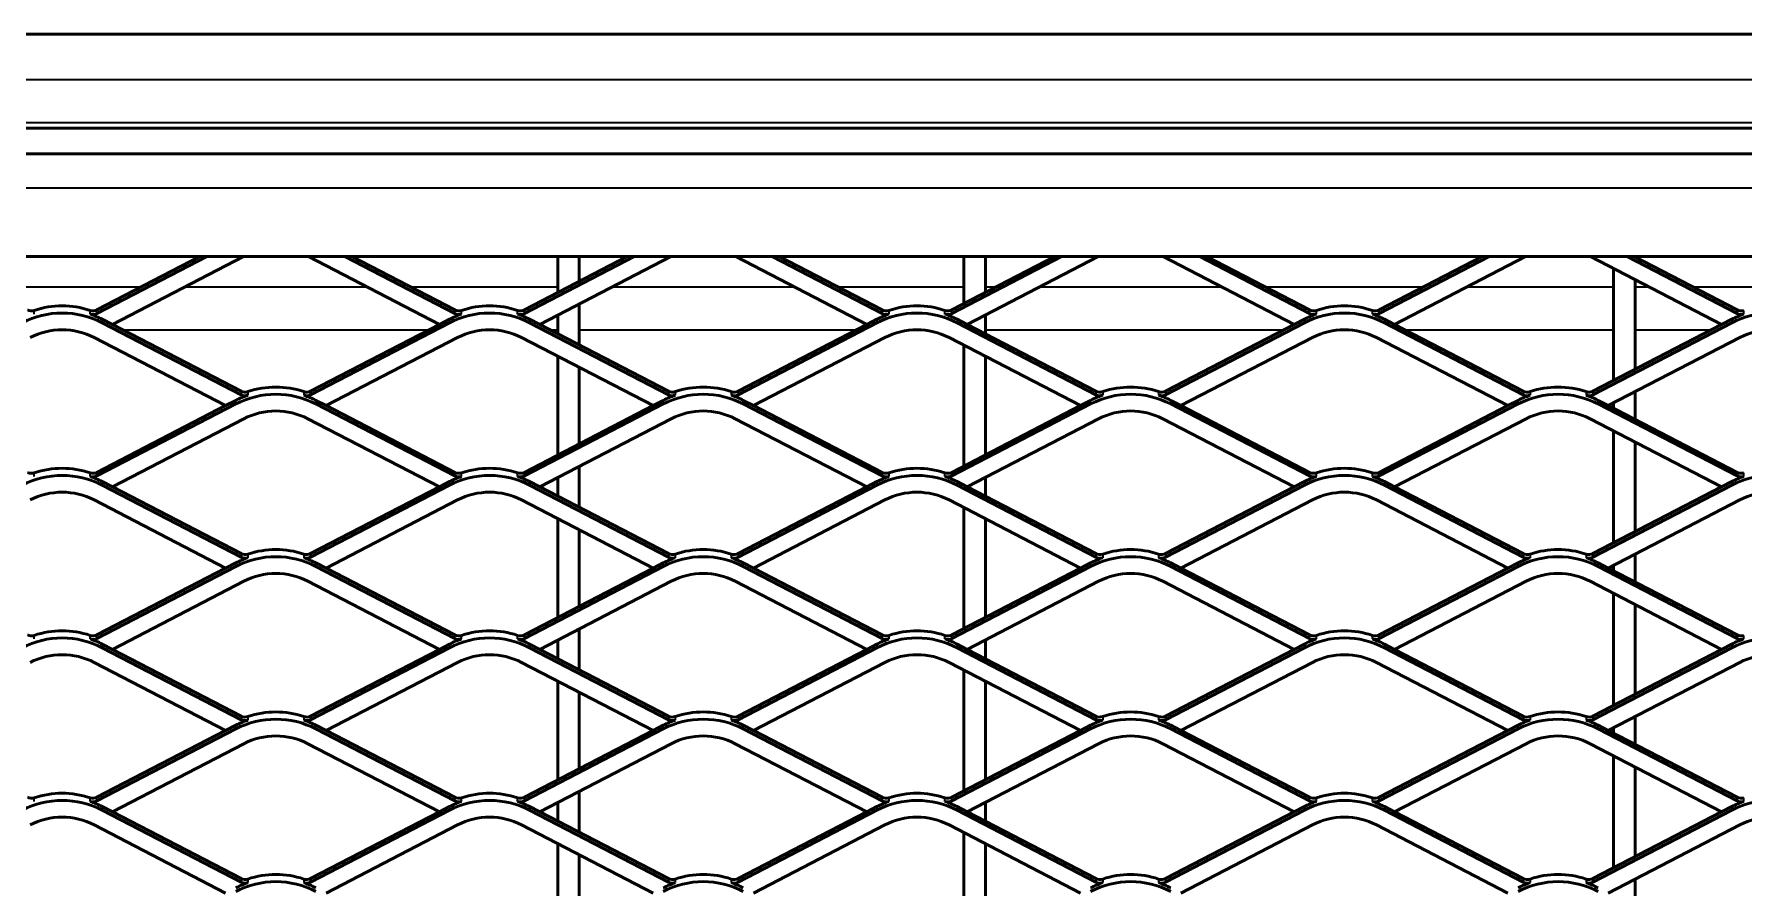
# Model space of a CAD drawing. Header units: millimetres. Extents: x 0 to 1485, y 0 to 1050.
# Drawn here: x 321.4 to 521.4, y 686.2 to 786 of the extents above; entities that cross this region are included whole.
import ezdxf

# ---------------------------------------------------------------- set-up
doc = ezdxf.new("R2010")
doc.units = ezdxf.units.MM
doc.header["$LTSCALE"] = 2.5
doc.layers.add('Sichtbar (ISO)', color=7, linetype='Continuous', lineweight=50)
doc.layers.add('Sichtbar schmal (ISO)', color=7, linetype='Continuous', lineweight=35)

msp = doc.modelspace()

# ---------------------------------------------------------------- linework, layer by layer
at = {"layer": 'Sichtbar (ISO)'}
for p, q in [((706.7145, 786.0145), (108.7145, 786.0145)), ((118.7145, 775.0145), (696.7145, 775.0145)), ((694.7145, 772.0145), (120.7145, 772.0145)), ((682.7145, 760.0145), (132.7145, 760.0145)), ((340.8284, 760.0145), (328.7828, 753.7732)), ((341.641, 760.0145), (328.7828, 753.3522)), ((330.5888, 752.0751), (345.9117, 760.0145)), ((353.5173, 760.0145), (368.8402, 752.0751)), ((370.6462, 753.3522), (357.788, 760.0145)), ((370.6462, 753.7732), (358.6006, 760.0145)), ((390.8284, 760.0145), (378.7828, 753.7732)), ((391.641, 760.0145), (378.7828, 753.3522)), ((380.5888, 752.0751), (395.9117, 760.0145)), ((382.7145, 760.0145), (382.7145, 755.8104)), ((385.2145, 757.1058), (385.2145, 760.0145)), ((403.5173, 760.0145), (418.8402, 752.0751)), ((420.6462, 753.3522), (407.788, 760.0145)), ((420.6462, 753.7732), (408.6006, 760.0145)), ((440.8284, 760.0145), (428.7828, 753.7732)), ((441.641, 760.0145), (428.7828, 753.3522)), ((430.2145, 754.5151), (430.2145, 760.0145)), ((430.5888, 752.0751), (445.9117, 760.0145)), ((432.7145, 760.0145), (432.7145, 755.8104)), ((453.5173, 760.0145), (468.8402, 752.0751)), ((470.6462, 753.3522), (457.788, 760.0145)), ((470.6462, 753.7732), (458.6006, 760.0145)), ((490.8284, 760.0145), (478.7828, 753.7732)), ((491.641, 760.0145), (478.7828, 753.3522)), ((480.5888, 752.0751), (495.9117, 760.0145)), ((503.5173, 760.0145), (518.8402, 752.0751)), ((520.6462, 753.3522), (507.788, 760.0145)), ((520.6462, 753.7732), (508.6006, 760.0145)), ((508.7145, 760.0145), (508.7145, 759.9555)), ((506.2145, 745.5332), (506.2145, 758.617)), ((508.7145, 757.3217), (508.7145, 746.8285)), ((385.2145, 749.6783), (385.2145, 754.4719)), ((330.5888, 752.0751), (329.3976, 752.6923)), ((329.3976, 752.2713), (345.6462, 743.8522)), ((345.6462, 744.2732), (330.5888, 752.0751)), ((353.7828, 743.8522), (370.0314, 752.2713)), ((368.8402, 752.0751), (353.7828, 744.2732)), ((370.0314, 752.6923), (368.8402, 752.0751)), ((380.5888, 752.0751), (379.3976, 752.6923)), ((379.3976, 752.2713), (395.6462, 743.8522)), ((395.6462, 744.2732), (380.5888, 752.0751)), ((382.7145, 753.1765), (382.7145, 750.9737)), ((403.7828, 743.8522), (420.0314, 752.2713)), ((418.8402, 752.0751), (403.7828, 744.2732)), ((420.0314, 752.6923), (418.8402, 752.0751)), ((430.5888, 752.0751), (429.3976, 752.6923)), ((429.3976, 752.2713), (445.6462, 743.8522)), ((445.6462, 744.2732), (430.5888, 752.0751)), ((432.7145, 753.1765), (432.7145, 750.9737)), ((453.7828, 743.8522), (470.0314, 752.2713)), ((468.8402, 752.0751), (453.7828, 744.2732)), ((470.0314, 752.6923), (468.8402, 752.0751)), ((480.5888, 752.0751), (479.3976, 752.6923)), ((479.3976, 752.2713), (495.6462, 743.8522)), ((495.6462, 744.2732), (480.5888, 752.0751)), ((503.7828, 743.8522), (520.0314, 752.2713)), ((518.8402, 752.0751), (503.7828, 744.2732)), ((520.0314, 752.6923), (518.8402, 752.0751)), ((343.8402, 742.5751), (328.461, 750.5437)), ((370.9681, 750.5437), (355.5888, 742.5751)), ((393.8402, 742.5751), (378.461, 750.5437)), ((420.9681, 750.5437), (405.5888, 742.5751)), ((443.8402, 742.5751), (428.461, 750.5437)), ((470.9681, 750.5437), (455.5888, 742.5751)), ((493.8402, 742.5751), (478.461, 750.5437)), ((520.9681, 750.5437), (505.5888, 742.5751)), ((382.7145, 748.3398), (382.7145, 736.8104)), ((430.2145, 735.5151), (430.2145, 749.6351)), ((432.7145, 748.3398), (432.7145, 736.8104)), ((385.2145, 738.1058), (385.2145, 747.0444)), ((508.7145, 744.1947), (508.7145, 740.9555)), ((345.0314, 742.7713), (328.7828, 734.3522)), ((343.8402, 742.5751), (328.7828, 734.7732)), ((345.0314, 743.1923), (343.8402, 742.5751)), ((355.5888, 742.5751), (354.3976, 743.1923)), ((370.6462, 734.3522), (354.3976, 742.7713)), ((370.6462, 734.7732), (355.5888, 742.5751)), ((395.0314, 742.7713), (378.7828, 734.3522)), ((393.8402, 742.5751), (378.7828, 734.7732)), ((395.0314, 743.1923), (393.8402, 742.5751)), ((405.5888, 742.5751), (404.3976, 743.1923)), ((420.6462, 734.3522), (404.3976, 742.7713)), ((420.6462, 734.7732), (405.5888, 742.5751)), ((445.0314, 742.7713), (428.7828, 734.3522)), ((443.8402, 742.5751), (428.7828, 734.7732)), ((445.0314, 743.1923), (443.8402, 742.5751)), ((455.5888, 742.5751), (454.3976, 743.1923)), ((470.6462, 734.3522), (454.3976, 742.7713)), ((470.6462, 734.7732), (455.5888, 742.5751)), ((495.0314, 742.7713), (478.7828, 734.3522)), ((493.8402, 742.5751), (478.7828, 734.7732)), ((495.0314, 743.1923), (493.8402, 742.5751)), ((505.5888, 742.5751), (504.3976, 743.1923)), ((520.6462, 734.3522), (504.3976, 742.7713)), ((520.6462, 734.7732), (505.5888, 742.5751)), ((506.2145, 742.2509), (506.2145, 742.8993)), ((330.5888, 733.0751), (345.9681, 741.0437)), ((353.461, 741.0437), (368.8402, 733.0751)), ((380.5888, 733.0751), (395.9681, 741.0437)), ((403.461, 741.0437), (418.8402, 733.0751)), ((430.5888, 733.0751), (445.9681, 741.0437)), ((453.461, 741.0437), (468.8402, 733.0751)), ((480.5888, 733.0751), (495.9681, 741.0437)), ((503.461, 741.0437), (518.8402, 733.0751)), ((506.2145, 726.5332), (506.2145, 739.617)), ((508.7145, 738.3217), (508.7145, 727.8285)), ((382.7145, 734.1765), (382.7145, 731.9737)), ((385.2145, 730.6783), (385.2145, 735.4719)), ((432.7145, 734.1765), (432.7145, 731.9737)), ((330.5888, 733.0751), (329.3976, 733.6923)), ((329.3976, 733.2713), (345.6462, 724.8522)), ((345.6462, 725.2732), (330.5888, 733.0751)), ((353.7828, 724.8522), (370.0314, 733.2713)), ((368.8402, 733.0751), (353.7828, 725.2732)), ((370.0314, 733.6923), (368.8402, 733.0751)), ((380.5888, 733.0751), (379.3976, 733.6923)), ((379.3976, 733.2713), (395.6462, 724.8522)), ((395.6462, 725.2732), (380.5888, 733.0751)), ((403.7828, 724.8522), (420.0314, 733.2713)), ((418.8402, 733.0751), (403.7828, 725.2732)), ((420.0314, 733.6923), (418.8402, 733.0751)), ((430.5888, 733.0751), (429.3976, 733.6923)), ((429.3976, 733.2713), (445.6462, 724.8522)), ((445.6462, 725.2732), (430.5888, 733.0751)), ((453.7828, 724.8522), (470.0314, 733.2713)), ((468.8402, 733.0751), (453.7828, 725.2732)), ((470.0314, 733.6923), (468.8402, 733.0751)), ((480.5888, 733.0751), (479.3976, 733.6923)), ((479.3976, 733.2713), (495.6462, 724.8522)), ((495.6462, 725.2732), (480.5888, 733.0751)), ((503.7828, 724.8522), (520.0314, 733.2713)), ((518.8402, 733.0751), (503.7828, 725.2732)), ((520.0314, 733.6923), (518.8402, 733.0751)), ((343.8402, 723.5751), (328.461, 731.5437)), ((370.9681, 731.5437), (355.5888, 723.5751)), ((393.8402, 723.5751), (378.461, 731.5437)), ((420.9681, 731.5437), (405.5888, 723.5751)), ((443.8402, 723.5751), (428.461, 731.5437)), ((430.2145, 716.5151), (430.2145, 730.6351)), ((470.9681, 731.5437), (455.5888, 723.5751)), ((493.8402, 723.5751), (478.461, 731.5437)), ((520.9681, 731.5437), (505.5888, 723.5751)), ((382.7145, 729.3398), (382.7145, 717.8104)), ((385.2145, 719.1058), (385.2145, 728.0444)), ((432.7145, 729.3398), (432.7145, 717.8104)), ((345.0314, 724.1923), (343.8402, 723.5751)), ((355.5888, 723.5751), (354.3976, 724.1923)), ((395.0314, 724.1923), (393.8402, 723.5751)), ((405.5888, 723.5751), (404.3976, 724.1923)), ((445.0314, 724.1923), (443.8402, 723.5751)), ((455.5888, 723.5751), (454.3976, 724.1923)), ((495.0314, 724.1923), (493.8402, 723.5751)), ((505.5888, 723.5751), (504.3976, 724.1923)), ((508.7145, 725.1947), (508.7145, 721.9555)), ((345.0314, 723.7713), (328.7828, 715.3522)), ((343.8402, 723.5751), (328.7828, 715.7732)), ((330.5888, 714.0751), (345.9681, 722.0437)), ((353.461, 722.0437), (368.8402, 714.0751)), ((370.6462, 715.3522), (354.3976, 723.7713)), ((370.6462, 715.7732), (355.5888, 723.5751)), ((395.0314, 723.7713), (378.7828, 715.3522)), ((393.8402, 723.5751), (378.7828, 715.7732)), ((380.5888, 714.0751), (395.9681, 722.0437)), ((403.461, 722.0437), (418.8402, 714.0751)), ((420.6462, 715.3522), (404.3976, 723.7713)), ((420.6462, 715.7732), (405.5888, 723.5751)), ((445.0314, 723.7713), (428.7828, 715.3522)), ((443.8402, 723.5751), (428.7828, 715.7732)), ((430.5888, 714.0751), (445.9681, 722.0437)), ((453.461, 722.0437), (468.8402, 714.0751)), ((470.6462, 715.3522), (454.3976, 723.7713)), ((470.6462, 715.7732), (455.5888, 723.5751)), ((495.0314, 723.7713), (478.7828, 715.3522)), ((493.8402, 723.5751), (478.7828, 715.7732)), ((480.5888, 714.0751), (495.9681, 722.0437)), ((503.461, 722.0437), (518.8402, 714.0751)), ((520.6462, 715.3522), (504.3976, 723.7713)), ((520.6462, 715.7732), (505.5888, 723.5751)), ((506.2145, 723.2509), (506.2145, 723.8993)), ((506.2145, 707.5332), (506.2145, 720.617)), ((508.7145, 719.3217), (508.7145, 708.8285)), ((385.2145, 711.6783), (385.2145, 716.4719)), ((330.5888, 714.0751), (329.3976, 714.6923)), ((329.3976, 714.2713), (345.6462, 705.8522)), ((345.6462, 706.2732), (330.5888, 714.0751)), ((353.7828, 705.8522), (370.0314, 714.2713)), ((368.8402, 714.0751), (353.7828, 706.2732)), ((370.0314, 714.6923), (368.8402, 714.0751)), ((380.5888, 714.0751), (379.3976, 714.6923)), ((379.3976, 714.2713), (395.6462, 705.8522)), ((395.6462, 706.2732), (380.5888, 714.0751)), ((382.7145, 715.1765), (382.7145, 712.9737)), ((403.7828, 705.8522), (420.0314, 714.2713)), ((418.8402, 714.0751), (403.7828, 706.2732)), ((420.0314, 714.6923), (418.8402, 714.0751)), ((430.5888, 714.0751), (429.3976, 714.6923)), ((429.3976, 714.2713), (445.6462, 705.8522)), ((445.6462, 706.2732), (430.5888, 714.0751)), ((432.7145, 715.1765), (432.7145, 712.9737)), ((453.7828, 705.8522), (470.0314, 714.2713)), ((468.8402, 714.0751), (453.7828, 706.2732)), ((470.0314, 714.6923), (468.8402, 714.0751)), ((480.5888, 714.0751), (479.3976, 714.6923)), ((479.3976, 714.2713), (495.6462, 705.8522)), ((495.6462, 706.2732), (480.5888, 714.0751)), ((503.7828, 705.8522), (520.0314, 714.2713)), ((518.8402, 714.0751), (503.7828, 706.2732)), ((520.0314, 714.6923), (518.8402, 714.0751)), ((343.8402, 704.5751), (328.461, 712.5437)), ((370.9681, 712.5437), (355.5888, 704.5751)), ((393.8402, 704.5751), (378.461, 712.5437)), ((420.9681, 712.5437), (405.5888, 704.5751)), ((443.8402, 704.5751), (428.461, 712.5437)), ((470.9681, 712.5437), (455.5888, 704.5751)), ((493.8402, 704.5751), (478.461, 712.5437)), ((520.9681, 712.5437), (505.5888, 704.5751)), ((382.7145, 710.3398), (382.7145, 698.8104)), ((430.2145, 697.5151), (430.2145, 711.6351)), ((432.7145, 710.3398), (432.7145, 698.8104)), ((385.2145, 700.1058), (385.2145, 709.0444)), ((508.7145, 706.1947), (508.7145, 702.9555)), ((345.0314, 704.7713), (328.7828, 696.3522)), ((343.8402, 704.5751), (328.7828, 696.7732)), ((345.0314, 705.1923), (343.8402, 704.5751)), ((355.5888, 704.5751), (354.3976, 705.1923)), ((370.6462, 696.3522), (354.3976, 704.7713)), ((370.6462, 696.7732), (355.5888, 704.5751)), ((395.0314, 704.7713), (378.7828, 696.3522)), ((393.8402, 704.5751), (378.7828, 696.7732)), ((395.0314, 705.1923), (393.8402, 704.5751)), ((405.5888, 704.5751), (404.3976, 705.1923)), ((420.6462, 696.3522), (404.3976, 704.7713)), ((420.6462, 696.7732), (405.5888, 704.5751)), ((445.0314, 704.7713), (428.7828, 696.3522)), ((443.8402, 704.5751), (428.7828, 696.7732)), ((445.0314, 705.1923), (443.8402, 704.5751)), ((455.5888, 704.5751), (454.3976, 705.1923)), ((470.6462, 696.3522), (454.3976, 704.7713)), ((470.6462, 696.7732), (455.5888, 704.5751)), ((495.0314, 704.7713), (478.7828, 696.3522)), ((493.8402, 704.5751), (478.7828, 696.7732)), ((495.0314, 705.1923), (493.8402, 704.5751)), ((505.5888, 704.5751), (504.3976, 705.1923)), ((520.6462, 696.3522), (504.3976, 704.7713)), ((520.6462, 696.7732), (505.5888, 704.5751)), ((506.2145, 704.2509), (506.2145, 704.8993)), ((330.5888, 695.0751), (345.9681, 703.0437)), ((353.461, 703.0437), (368.8402, 695.0751)), ((380.5888, 695.0751), (395.9681, 703.0437)), ((403.461, 703.0437), (418.8402, 695.0751)), ((430.5888, 695.0751), (445.9681, 703.0437)), ((453.461, 703.0437), (468.8402, 695.0751)), ((480.5888, 695.0751), (495.9681, 703.0437)), ((503.461, 703.0437), (518.8402, 695.0751)), ((506.2145, 688.5332), (506.2145, 701.617)), ((508.7145, 700.3217), (508.7145, 689.8285)), ((382.7145, 696.1765), (382.7145, 693.9737)), ((385.2145, 692.6783), (385.2145, 697.4719)), ((432.7145, 696.1765), (432.7145, 693.9737)), ((330.5888, 695.0751), (329.3976, 695.6923)), ((329.3976, 695.2713), (345.6462, 686.8522)), ((345.6462, 687.2732), (330.5888, 695.0751)), ((353.7828, 686.8522), (370.0314, 695.2713)), ((368.8402, 695.0751), (353.7828, 687.2732)), ((370.0314, 695.6923), (368.8402, 695.0751)), ((380.5888, 695.0751), (379.3976, 695.6923)), ((379.3976, 695.2713), (395.6462, 686.8522)), ((395.6462, 687.2732), (380.5888, 695.0751)), ((403.7828, 686.8522), (420.0314, 695.2713)), ((418.8402, 695.0751), (403.7828, 687.2732)), ((420.0314, 695.6923), (418.8402, 695.0751)), ((430.5888, 695.0751), (429.3976, 695.6923)), ((429.3976, 695.2713), (445.6462, 686.8522)), ((445.6462, 687.2732), (430.5888, 695.0751)), ((453.7828, 686.8522), (470.0314, 695.2713)), ((468.8402, 695.0751), (453.7828, 687.2732)), ((470.0314, 695.6923), (468.8402, 695.0751)), ((480.5888, 695.0751), (479.3976, 695.6923)), ((479.3976, 695.2713), (495.6462, 686.8522)), ((495.6462, 687.2732), (480.5888, 695.0751)), ((503.7828, 686.8522), (520.0314, 695.2713)), ((518.8402, 695.0751), (503.7828, 687.2732)), ((520.0314, 695.6923), (518.8402, 695.0751)), ((343.8402, 685.5751), (328.461, 693.5437)), ((370.9681, 693.5437), (355.5888, 685.5751)), ((393.8402, 685.5751), (378.461, 693.5437)), ((420.9681, 693.5437), (405.5888, 685.5751)), ((443.8402, 685.5751), (428.461, 693.5437)), ((430.2145, 678.5151), (430.2145, 692.6351)), ((470.9681, 693.5437), (455.5888, 685.5751)), ((493.8402, 685.5751), (478.461, 693.5437)), ((520.9681, 693.5437), (505.5888, 685.5751)), ((382.7145, 691.3398), (382.7145, 679.8104)), ((385.2145, 681.1058), (385.2145, 690.0444)), ((432.7145, 691.3398), (432.7145, 679.8104)), ((508.7145, 687.1947), (508.7145, 683.9555))]:
    msp.add_line(p, q, dxfattribs=at)
for centre, major_axis, start_param, end_param in [((324.7145, 744.4757), (-10, 0), 4.37897307, 5.04580489), ((374.7145, 744.4757), (-10, 0), 4.37897307, 5.04580489), ((424.7145, 744.4757), (-10, 0), 4.37897307, 5.04580489), ((474.7145, 744.4757), (-10, 0), 4.37897307, 5.04580489), ((324.7145, 743.6336), (10, 0), 1.08342274, 2.05816992), ((321.1145, 754.637), (-1, 0), 1.08342274, 1.90421224), ((328.3145, 754.637), (-1, 0), 1.23738042, 2.05816992), ((328.3145, 754.216), (-1, 0), 1.23738042, 2.05816992), ((324.7145, 744.0547), (-10, 0), 4.22501539, 4.37897307), ((374.7145, 743.6336), (10, 0), 1.08342274, 2.05816992), ((374.7145, 744.0547), (-10, 0), 5.04580489, 5.19976257), ((371.1145, 754.637), (-1, 0), 1.08342274, 1.90421224), ((371.1145, 754.216), (-1, 0), 1.08342274, 1.90421224), ((378.3145, 754.637), (-1, 0), 1.23738042, 2.05816992), ((378.3145, 754.216), (-1, 0), 1.23738042, 2.05816992), ((374.7145, 744.0547), (-10, 0), 4.22501539, 4.37897307), ((424.7145, 743.6336), (10, 0), 1.08342274, 2.05816992), ((424.7145, 744.0547), (-10, 0), 5.04580489, 5.19976257), ((421.1145, 754.637), (-1, 0), 1.08342274, 1.90421224), ((421.1145, 754.216), (-1, 0), 1.08342274, 1.90421224), ((428.3145, 754.637), (-1, 0), 1.23738042, 2.05816992), ((428.3145, 754.216), (-1, 0), 1.23738042, 2.05816992), ((424.7145, 744.0547), (-10, 0), 4.22501539, 4.37897307), ((474.7145, 743.6336), (10, 0), 1.08342274, 2.05816992), ((474.7145, 744.0547), (-10, 0), 5.04580489, 5.19976257), ((471.1145, 754.637), (-1, 0), 1.08342274, 1.90421224), ((471.1145, 754.216), (-1, 0), 1.08342274, 1.90421224), ((478.3145, 754.637), (-1, 0), 1.23738042, 2.05816992), ((478.3145, 754.216), (-1, 0), 1.23738042, 2.05816992), ((474.7145, 744.0547), (-10, 0), 4.22501539, 4.37897307), ((524.7145, 743.6336), (10, 0), 1.08342274, 2.05816992), ((524.7145, 744.0547), (-10, 0), 5.04580489, 5.19976257), ((521.1145, 754.637), (-1, 0), 1.08342274, 1.90421224), ((521.1145, 754.216), (-1, 0), 1.08342274, 1.90421224), ((324.7145, 743.6336), (-8, 0), 4.22501539, 5.19976257), ((374.7145, 743.6336), (-8, 0), 4.22501539, 5.19976257), ((424.7145, 743.6336), (-8, 0), 4.22501539, 5.19976257), ((474.7145, 743.6336), (-8, 0), 4.22501539, 5.19976257), ((524.7145, 743.6336), (-8, 0), 4.22501539, 5.19976257), ((349.7145, 734.1336), (-10, 0), 4.22501539, 5.19976257), ((346.1145, 745.137), (-1, 0), 1.08342274, 1.90421224), ((349.7145, 734.9757), (-10, 0), 4.37897307, 5.04580489), ((353.3145, 745.137), (-1, 0), 1.23738042, 2.05816992), ((399.7145, 734.1336), (-10, 0), 4.22501539, 5.19976257), ((396.1145, 745.137), (-1, 0), 1.08342274, 1.90421224), ((399.7145, 734.9757), (-10, 0), 4.37897307, 5.04580489), ((403.3145, 745.137), (-1, 0), 1.23738042, 2.05816992), ((449.7145, 734.1336), (-10, 0), 4.22501539, 5.19976257), ((446.1145, 745.137), (-1, 0), 1.08342274, 1.90421224), ((449.7145, 734.9757), (-10, 0), 4.37897307, 5.04580489), ((453.3145, 745.137), (-1, 0), 1.23738042, 2.05816992), ((499.7145, 734.1336), (-10, 0), 4.22501539, 5.19976257), ((496.1145, 745.137), (-1, 0), 1.08342274, 1.90421224), ((499.7145, 734.9757), (-10, 0), 4.37897307, 5.04580489), ((503.3145, 745.137), (-1, 0), 1.23738042, 2.05816992), ((349.7145, 734.5547), (-10, 0), 5.04580489, 5.19976257), ((346.1145, 744.716), (1, 0), 4.22501539, 5.04580489), ((349.7145, 734.1336), (8, 0), 1.08342274, 2.05816992), ((353.3145, 744.716), (1, 0), 4.37897307, 5.19976257), ((349.7145, 734.5547), (-10, 0), 4.22501539, 4.37897307), ((399.7145, 734.5547), (-10, 0), 5.04580489, 5.19976257), ((396.1145, 744.716), (1, 0), 4.22501539, 5.04580489), ((399.7145, 734.1336), (8, 0), 1.08342274, 2.05816992), ((403.3145, 744.716), (1, 0), 4.37897307, 5.19976257), ((399.7145, 734.5547), (-10, 0), 4.22501539, 4.37897307), ((449.7145, 734.5547), (-10, 0), 5.04580489, 5.19976257), ((446.1145, 744.716), (1, 0), 4.22501539, 5.04580489), ((449.7145, 734.1336), (8, 0), 1.08342274, 2.05816992), ((453.3145, 744.716), (1, 0), 4.37897307, 5.19976257), ((449.7145, 734.5547), (-10, 0), 4.22501539, 4.37897307), ((499.7145, 734.5547), (-10, 0), 5.04580489, 5.19976257), ((496.1145, 744.716), (1, 0), 4.22501539, 5.04580489), ((499.7145, 734.1336), (8, 0), 1.08342274, 2.05816992), ((503.3145, 744.716), (1, 0), 4.37897307, 5.19976257), ((499.7145, 734.5547), (-10, 0), 4.22501539, 4.37897307), ((324.7145, 724.6336), (10, 0), 1.08342274, 2.05816992), ((321.1145, 735.637), (-1, 0), 1.08342274, 1.90421224), ((324.7145, 725.4757), (-10, 0), 4.37897307, 5.04580489), ((328.3145, 735.637), (-1, 0), 1.23738042, 2.05816992), ((328.3145, 735.216), (-1, 0), 1.23738042, 2.05816992), ((324.7145, 725.0547), (-10, 0), 4.22501539, 4.37897307), ((374.7145, 724.6336), (10, 0), 1.08342274, 2.05816992), ((374.7145, 725.0547), (-10, 0), 5.04580489, 5.19976257), ((371.1145, 735.637), (-1, 0), 1.08342274, 1.90421224), ((371.1145, 735.216), (-1, 0), 1.08342274, 1.90421224), ((374.7145, 725.4757), (-10, 0), 4.37897307, 5.04580489), ((378.3145, 735.637), (-1, 0), 1.23738042, 2.05816992), ((378.3145, 735.216), (-1, 0), 1.23738042, 2.05816992), ((374.7145, 725.0547), (-10, 0), 4.22501539, 4.37897307), ((424.7145, 724.6336), (10, 0), 1.08342274, 2.05816992), ((424.7145, 725.0547), (-10, 0), 5.04580489, 5.19976257), ((421.1145, 735.637), (-1, 0), 1.08342274, 1.90421224), ((421.1145, 735.216), (-1, 0), 1.08342274, 1.90421224), ((424.7145, 725.4757), (-10, 0), 4.37897307, 5.04580489), ((428.3145, 735.637), (-1, 0), 1.23738042, 2.05816992), ((428.3145, 735.216), (-1, 0), 1.23738042, 2.05816992), ((424.7145, 725.0547), (-10, 0), 4.22501539, 4.37897307), ((474.7145, 724.6336), (10, 0), 1.08342274, 2.05816992), ((474.7145, 725.0547), (-10, 0), 5.04580489, 5.19976257), ((471.1145, 735.637), (-1, 0), 1.08342274, 1.90421224), ((471.1145, 735.216), (-1, 0), 1.08342274, 1.90421224), ((474.7145, 725.4757), (-10, 0), 4.37897307, 5.04580489), ((478.3145, 735.637), (-1, 0), 1.23738042, 2.05816992), ((478.3145, 735.216), (-1, 0), 1.23738042, 2.05816992), ((474.7145, 725.0547), (-10, 0), 4.22501539, 4.37897307), ((524.7145, 724.6336), (10, 0), 1.08342274, 2.05816992), ((524.7145, 725.0547), (-10, 0), 5.04580489, 5.19976257), ((521.1145, 735.637), (-1, 0), 1.08342274, 1.90421224), ((521.1145, 735.216), (-1, 0), 1.08342274, 1.90421224), ((324.7145, 724.6336), (-8, 0), 4.22501539, 5.19976257), ((374.7145, 724.6336), (-8, 0), 4.22501539, 5.19976257), ((424.7145, 724.6336), (-8, 0), 4.22501539, 5.19976257), ((474.7145, 724.6336), (-8, 0), 4.22501539, 5.19976257), ((524.7145, 724.6336), (-8, 0), 4.22501539, 5.19976257), ((349.7145, 715.1336), (-10, 0), 4.22501539, 5.19976257), ((349.7145, 715.5547), (-10, 0), 5.04580489, 5.19976257), ((346.1145, 726.137), (-1, 0), 1.08342274, 1.90421224), ((346.1145, 725.716), (1, 0), 4.22501539, 5.04580489), ((349.7145, 715.9757), (-10, 0), 4.37897307, 5.04580489), ((353.3145, 726.137), (-1, 0), 1.23738042, 2.05816992), ((353.3145, 725.716), (1, 0), 4.37897307, 5.19976257), ((349.7145, 715.5547), (-10, 0), 4.22501539, 4.37897307), ((399.7145, 715.1336), (-10, 0), 4.22501539, 5.19976257), ((399.7145, 715.5547), (-10, 0), 5.04580489, 5.19976257), ((396.1145, 726.137), (-1, 0), 1.08342274, 1.90421224), ((396.1145, 725.716), (1, 0), 4.22501539, 5.04580489), ((399.7145, 715.9757), (-10, 0), 4.37897307, 5.04580489), ((403.3145, 726.137), (-1, 0), 1.23738042, 2.05816992), ((403.3145, 725.716), (1, 0), 4.37897307, 5.19976257), ((399.7145, 715.5547), (-10, 0), 4.22501539, 4.37897307), ((449.7145, 715.1336), (-10, 0), 4.22501539, 5.19976257), ((449.7145, 715.5547), (-10, 0), 5.04580489, 5.19976257), ((446.1145, 726.137), (-1, 0), 1.08342274, 1.90421224), ((446.1145, 725.716), (1, 0), 4.22501539, 5.04580489), ((449.7145, 715.9757), (-10, 0), 4.37897307, 5.04580489), ((453.3145, 726.137), (-1, 0), 1.23738042, 2.05816992), ((453.3145, 725.716), (1, 0), 4.37897307, 5.19976257), ((449.7145, 715.5547), (-10, 0), 4.22501539, 4.37897307), ((499.7145, 715.1336), (-10, 0), 4.22501539, 5.19976257), ((499.7145, 715.5547), (-10, 0), 5.04580489, 5.19976257), ((496.1145, 726.137), (-1, 0), 1.08342274, 1.90421224), ((496.1145, 725.716), (1, 0), 4.22501539, 5.04580489), ((499.7145, 715.9757), (-10, 0), 4.37897307, 5.04580489), ((503.3145, 726.137), (-1, 0), 1.23738042, 2.05816992), ((503.3145, 725.716), (1, 0), 4.37897307, 5.19976257), ((499.7145, 715.5547), (-10, 0), 4.22501539, 4.37897307), ((349.7145, 715.1336), (8, 0), 1.08342274, 2.05816992), ((399.7145, 715.1336), (8, 0), 1.08342274, 2.05816992), ((449.7145, 715.1336), (8, 0), 1.08342274, 2.05816992), ((499.7145, 715.1336), (8, 0), 1.08342274, 2.05816992), ((324.7145, 706.4757), (-10, 0), 4.37897307, 5.04580489), ((374.7145, 706.4757), (-10, 0), 4.37897307, 5.04580489), ((424.7145, 706.4757), (-10, 0), 4.37897307, 5.04580489), ((474.7145, 706.4757), (-10, 0), 4.37897307, 5.04580489), ((324.7145, 705.6336), (10, 0), 1.08342274, 2.05816992), ((321.1145, 716.637), (-1, 0), 1.08342274, 1.90421224), ((328.3145, 716.637), (-1, 0), 1.23738042, 2.05816992), ((328.3145, 716.216), (-1, 0), 1.23738042, 2.05816992), ((324.7145, 706.0547), (-10, 0), 4.22501539, 4.37897307), ((374.7145, 705.6336), (10, 0), 1.08342274, 2.05816992), ((374.7145, 706.0547), (-10, 0), 5.04580489, 5.19976257), ((371.1145, 716.637), (-1, 0), 1.08342274, 1.90421224), ((371.1145, 716.216), (-1, 0), 1.08342274, 1.90421224), ((378.3145, 716.637), (-1, 0), 1.23738042, 2.05816992), ((378.3145, 716.216), (-1, 0), 1.23738042, 2.05816992), ((374.7145, 706.0547), (-10, 0), 4.22501539, 4.37897307), ((424.7145, 705.6336), (10, 0), 1.08342274, 2.05816992), ((424.7145, 706.0547), (-10, 0), 5.04580489, 5.19976257), ((421.1145, 716.637), (-1, 0), 1.08342274, 1.90421224), ((421.1145, 716.216), (-1, 0), 1.08342274, 1.90421224), ((428.3145, 716.637), (-1, 0), 1.23738042, 2.05816992), ((428.3145, 716.216), (-1, 0), 1.23738042, 2.05816992), ((424.7145, 706.0547), (-10, 0), 4.22501539, 4.37897307), ((474.7145, 705.6336), (10, 0), 1.08342274, 2.05816992), ((474.7145, 706.0547), (-10, 0), 5.04580489, 5.19976257), ((471.1145, 716.637), (-1, 0), 1.08342274, 1.90421224), ((471.1145, 716.216), (-1, 0), 1.08342274, 1.90421224), ((478.3145, 716.637), (-1, 0), 1.23738042, 2.05816992), ((478.3145, 716.216), (-1, 0), 1.23738042, 2.05816992), ((474.7145, 706.0547), (-10, 0), 4.22501539, 4.37897307), ((524.7145, 705.6336), (10, 0), 1.08342274, 2.05816992), ((524.7145, 706.0547), (-10, 0), 5.04580489, 5.19976257), ((521.1145, 716.637), (-1, 0), 1.08342274, 1.90421224), ((521.1145, 716.216), (-1, 0), 1.08342274, 1.90421224), ((324.7145, 705.6336), (-8, 0), 4.22501539, 5.19976257), ((374.7145, 705.6336), (-8, 0), 4.22501539, 5.19976257), ((424.7145, 705.6336), (-8, 0), 4.22501539, 5.19976257), ((474.7145, 705.6336), (-8, 0), 4.22501539, 5.19976257), ((524.7145, 705.6336), (-8, 0), 4.22501539, 5.19976257), ((349.7145, 696.1336), (-10, 0), 4.22501539, 5.19976257), ((346.1145, 707.137), (-1, 0), 1.08342274, 1.90421224), ((349.7145, 696.9757), (-10, 0), 4.37897307, 5.04580489), ((353.3145, 707.137), (-1, 0), 1.23738042, 2.05816992), ((399.7145, 696.1336), (-10, 0), 4.22501539, 5.19976257), ((396.1145, 707.137), (-1, 0), 1.08342274, 1.90421224), ((399.7145, 696.9757), (-10, 0), 4.37897307, 5.04580489), ((403.3145, 707.137), (-1, 0), 1.23738042, 2.05816992), ((449.7145, 696.1336), (-10, 0), 4.22501539, 5.19976257), ((446.1145, 707.137), (-1, 0), 1.08342274, 1.90421224), ((449.7145, 696.9757), (-10, 0), 4.37897307, 5.04580489), ((453.3145, 707.137), (-1, 0), 1.23738042, 2.05816992), ((499.7145, 696.1336), (-10, 0), 4.22501539, 5.19976257), ((496.1145, 707.137), (-1, 0), 1.08342274, 1.90421224), ((499.7145, 696.9757), (-10, 0), 4.37897307, 5.04580489), ((503.3145, 707.137), (-1, 0), 1.23738042, 2.05816992), ((349.7145, 696.5547), (-10, 0), 5.04580489, 5.19976257), ((346.1145, 706.716), (1, 0), 4.22501539, 5.04580489), ((349.7145, 696.1336), (8, 0), 1.08342274, 2.05816992), ((353.3145, 706.716), (1, 0), 4.37897307, 5.19976257), ((349.7145, 696.5547), (-10, 0), 4.22501539, 4.37897307), ((399.7145, 696.5547), (-10, 0), 5.04580489, 5.19976257), ((396.1145, 706.716), (1, 0), 4.22501539, 5.04580489), ((399.7145, 696.1336), (8, 0), 1.08342274, 2.05816992), ((403.3145, 706.716), (1, 0), 4.37897307, 5.19976257), ((399.7145, 696.5547), (-10, 0), 4.22501539, 4.37897307), ((449.7145, 696.5547), (-10, 0), 5.04580489, 5.19976257), ((446.1145, 706.716), (1, 0), 4.22501539, 5.04580489), ((449.7145, 696.1336), (8, 0), 1.08342274, 2.05816992), ((453.3145, 706.716), (1, 0), 4.37897307, 5.19976257), ((449.7145, 696.5547), (-10, 0), 4.22501539, 4.37897307), ((499.7145, 696.5547), (-10, 0), 5.04580489, 5.19976257), ((496.1145, 706.716), (1, 0), 4.22501539, 5.04580489), ((499.7145, 696.1336), (8, 0), 1.08342274, 2.05816992), ((503.3145, 706.716), (1, 0), 4.37897307, 5.19976257), ((499.7145, 696.5547), (-10, 0), 4.22501539, 4.37897307), ((324.7145, 686.6336), (10, 0), 1.08342274, 2.05816992), ((321.1145, 697.637), (-1, 0), 1.08342274, 1.90421224), ((324.7145, 687.4757), (-10, 0), 4.37897307, 5.04580489), ((328.3145, 697.637), (-1, 0), 1.23738042, 2.05816992), ((328.3145, 697.216), (-1, 0), 1.23738042, 2.05816992), ((324.7145, 687.0547), (-10, 0), 4.22501539, 4.37897307), ((374.7145, 686.6336), (10, 0), 1.08342274, 2.05816992), ((374.7145, 687.0547), (-10, 0), 5.04580489, 5.19976257), ((371.1145, 697.637), (-1, 0), 1.08342274, 1.90421224), ((371.1145, 697.216), (-1, 0), 1.08342274, 1.90421224), ((374.7145, 687.4757), (-10, 0), 4.37897307, 5.04580489), ((378.3145, 697.637), (-1, 0), 1.23738042, 2.05816992), ((378.3145, 697.216), (-1, 0), 1.23738042, 2.05816992), ((374.7145, 687.0547), (-10, 0), 4.22501539, 4.37897307), ((424.7145, 686.6336), (10, 0), 1.08342274, 2.05816992), ((424.7145, 687.0547), (-10, 0), 5.04580489, 5.19976257), ((421.1145, 697.637), (-1, 0), 1.08342274, 1.90421224), ((421.1145, 697.216), (-1, 0), 1.08342274, 1.90421224), ((424.7145, 687.4757), (-10, 0), 4.37897307, 5.04580489), ((428.3145, 697.637), (-1, 0), 1.23738042, 2.05816992), ((428.3145, 697.216), (-1, 0), 1.23738042, 2.05816992), ((424.7145, 687.0547), (-10, 0), 4.22501539, 4.37897307), ((474.7145, 686.6336), (10, 0), 1.08342274, 2.05816992), ((474.7145, 687.0547), (-10, 0), 5.04580489, 5.19976257), ((471.1145, 697.637), (-1, 0), 1.08342274, 1.90421224), ((471.1145, 697.216), (-1, 0), 1.08342274, 1.90421224), ((474.7145, 687.4757), (-10, 0), 4.37897307, 5.04580489), ((478.3145, 697.637), (-1, 0), 1.23738042, 2.05816992), ((478.3145, 697.216), (-1, 0), 1.23738042, 2.05816992), ((474.7145, 687.0547), (-10, 0), 4.22501539, 4.37897307), ((524.7145, 686.6336), (10, 0), 1.08342274, 2.05816992), ((524.7145, 687.0547), (-10, 0), 5.04580489, 5.19976257), ((521.1145, 697.637), (-1, 0), 1.08342274, 1.90421224), ((521.1145, 697.216), (-1, 0), 1.08342274, 1.90421224), ((324.7145, 686.6336), (-8, 0), 4.22501539, 5.19976257), ((374.7145, 686.6336), (-8, 0), 4.22501539, 5.19976257), ((424.7145, 686.6336), (-8, 0), 4.22501539, 5.19976257), ((474.7145, 686.6336), (-8, 0), 4.22501539, 5.19976257), ((524.7145, 686.6336), (-8, 0), 4.22501539, 5.19976257), ((349.7145, 677.1336), (-10, 0), 4.22501539, 5.19976257), ((349.7145, 677.5547), (-10, 0), 5.04580489, 5.19976257), ((346.1145, 688.137), (-1, 0), 1.08342274, 1.90421224), ((346.1145, 687.716), (1, 0), 4.22501539, 5.04580489), ((349.7145, 677.9757), (-10, 0), 4.37897307, 5.04580489), ((353.3145, 688.137), (-1, 0), 1.23738042, 2.05816992), ((353.3145, 687.716), (1, 0), 4.37897307, 5.19976257), ((349.7145, 677.5547), (-10, 0), 4.22501539, 4.37897307), ((399.7145, 677.1336), (-10, 0), 4.22501539, 5.19976257), ((399.7145, 677.5547), (-10, 0), 5.04580489, 5.19976257), ((396.1145, 688.137), (-1, 0), 1.08342274, 1.90421224), ((396.1145, 687.716), (1, 0), 4.22501539, 5.04580489), ((399.7145, 677.9757), (-10, 0), 4.37897307, 5.04580489), ((403.3145, 688.137), (-1, 0), 1.23738042, 2.05816992), ((403.3145, 687.716), (1, 0), 4.37897307, 5.19976257), ((399.7145, 677.5547), (-10, 0), 4.22501539, 4.37897307), ((449.7145, 677.1336), (-10, 0), 4.22501539, 5.19976257), ((449.7145, 677.5547), (-10, 0), 5.04580489, 5.19976257), ((446.1145, 688.137), (-1, 0), 1.08342274, 1.90421224), ((446.1145, 687.716), (1, 0), 4.22501539, 5.04580489), ((449.7145, 677.9757), (-10, 0), 4.37897307, 5.04580489), ((453.3145, 688.137), (-1, 0), 1.23738042, 2.05816992), ((453.3145, 687.716), (1, 0), 4.37897307, 5.19976257), ((449.7145, 677.5547), (-10, 0), 4.22501539, 4.37897307), ((499.7145, 677.1336), (-10, 0), 4.22501539, 5.19976257), ((499.7145, 677.5547), (-10, 0), 5.04580489, 5.19976257), ((496.1145, 688.137), (-1, 0), 1.08342274, 1.90421224), ((496.1145, 687.716), (1, 0), 4.22501539, 5.04580489), ((499.7145, 677.9757), (-10, 0), 4.37897307, 5.04580489), ((503.3145, 688.137), (-1, 0), 1.23738042, 2.05816992), ((503.3145, 687.716), (1, 0), 4.37897307, 5.19976257), ((499.7145, 677.5547), (-10, 0), 4.22501539, 4.37897307)]:
    msp.add_ellipse(centre, major_axis=major_axis, ratio=0.97758819, start_param=start_param, end_param=end_param, dxfattribs=at)
at = {"layer": 'Sichtbar schmal (ISO)'}
for p, q in [((702.3742, 780.6742), (113.0548, 780.6742)), ((118.0501, 775.679), (697.3789, 775.679)), ((690.7145, 768.0145), (124.7145, 768.0145)), ((309.2145, 759.9896), (340.7803, 759.9896)), ((345.8637, 759.9896), (353.5653, 759.9896)), ((358.6487, 759.9896), (382.7145, 759.9896)), ((385.2145, 759.9896), (390.7803, 759.9896)), ((395.8637, 759.9896), (403.5653, 759.9896)), ((408.6487, 759.9896), (430.2145, 759.9896)), ((432.7145, 759.9896), (440.7803, 759.9896)), ((445.8637, 759.9896), (453.5653, 759.9896)), ((458.6487, 759.9896), (490.7803, 759.9896)), ((495.8637, 759.9896), (503.5653, 759.9896)), ((508.7145, 759.9896), (540.7803, 759.9896)), ((333.8791, 756.4139), (315.5499, 756.4139)), ((360.4665, 756.4139), (338.9625, 756.4139)), ((382.7145, 756.4139), (365.5499, 756.4139)), ((410.4665, 756.4139), (388.9625, 756.4139)), ((430.2145, 756.4139), (415.5499, 756.4139)), ((433.8791, 756.4139), (432.7145, 756.4139)), ((460.4665, 756.4139), (438.9625, 756.4139)), ((483.8791, 756.4139), (465.5499, 756.4139)), ((506.2145, 756.4139), (488.9625, 756.4139)), ((510.4665, 756.4139), (508.7145, 756.4139)), ((533.8791, 756.4139), (515.5499, 756.4139)), ((321.4418, 753.2922), (321.4418, 753.7133)), ((327.9872, 753.2922), (327.9872, 753.7133)), ((328.7828, 753.3522), (328.7828, 753.7732)), ((329.3976, 752.6923), (329.3976, 752.2713)), ((370.0314, 752.6923), (370.0314, 752.2713)), ((370.6462, 753.3522), (370.6462, 753.7732)), ((371.4418, 753.2922), (371.4418, 753.7133)), ((377.9872, 753.2922), (377.9872, 753.7133)), ((378.7828, 753.3522), (378.7828, 753.7732)), ((379.3976, 752.6923), (379.3976, 752.2713)), ((420.0314, 752.6923), (420.0314, 752.2713)), ((420.6462, 753.3522), (420.6462, 753.7732)), ((421.4418, 753.2922), (421.4418, 753.7133)), ((427.9872, 753.2922), (427.9872, 753.7133)), ((428.7828, 753.3522), (428.7828, 753.7732)), ((429.3976, 752.6923), (429.3976, 752.2713)), ((470.0314, 752.6923), (470.0314, 752.2713)), ((470.6462, 753.3522), (470.6462, 753.7732)), ((471.4418, 753.2922), (471.4418, 753.7133)), ((477.9872, 753.2922), (477.9872, 753.7133)), ((478.7828, 753.3522), (478.7828, 753.7732)), ((479.3976, 752.6923), (479.3976, 752.2713)), ((520.0314, 752.6923), (520.0314, 752.2713)), ((520.6462, 753.3522), (520.6462, 753.7732)), ((521.4418, 753.2922), (521.4418, 753.7133)), ((324.1224, 751.4329), (325.3066, 751.4329)), ((331.8283, 751.4329), (367.6008, 751.4329)), ((374.1224, 751.4329), (375.3066, 751.4329)), ((381.8283, 751.4329), (382.7145, 751.4329)), ((385.2145, 751.4329), (417.6008, 751.4329)), ((424.1224, 751.4329), (425.3066, 751.4329)), ((432.7145, 751.4329), (467.6008, 751.4329)), ((474.1224, 751.4329), (475.3066, 751.4329)), ((481.8283, 751.4329), (506.2145, 751.4329)), ((508.7145, 751.4329), (517.6008, 751.4329)), ((345.6462, 744.2732), (345.6462, 743.8522)), ((346.4418, 744.2133), (346.4418, 743.7922)), ((352.9872, 744.2133), (352.9872, 743.7922)), ((353.7828, 744.2732), (353.7828, 743.8522)), ((395.6462, 744.2732), (395.6462, 743.8522)), ((396.4418, 744.2133), (396.4418, 743.7922)), ((402.9872, 744.2133), (402.9872, 743.7922)), ((403.7828, 744.2732), (403.7828, 743.8522)), ((445.6462, 744.2732), (445.6462, 743.8522)), ((446.4418, 744.2133), (446.4418, 743.7922)), ((452.9872, 744.2133), (452.9872, 743.7922)), ((453.7828, 744.2732), (453.7828, 743.8522)), ((495.6462, 744.2732), (495.6462, 743.8522)), ((496.4418, 744.2133), (496.4418, 743.7922)), ((502.9872, 744.2133), (502.9872, 743.7922)), ((503.7828, 744.2732), (503.7828, 743.8522)), ((345.0314, 742.7713), (345.0314, 743.1923)), ((354.3976, 742.7713), (354.3976, 743.1923)), ((395.0314, 742.7713), (395.0314, 743.1923)), ((404.3976, 742.7713), (404.3976, 743.1923)), ((445.0314, 742.7713), (445.0314, 743.1923)), ((454.3976, 742.7713), (454.3976, 743.1923)), ((495.0314, 742.7713), (495.0314, 743.1923)), ((504.3976, 742.7713), (504.3976, 743.1923)), ((321.4418, 734.2922), (321.4418, 734.7133)), ((327.9872, 734.2922), (327.9872, 734.7133)), ((328.7828, 734.3522), (328.7828, 734.7732)), ((370.6462, 734.3522), (370.6462, 734.7732)), ((371.4418, 734.2922), (371.4418, 734.7133)), ((377.9872, 734.2922), (377.9872, 734.7133)), ((378.7828, 734.3522), (378.7828, 734.7732)), ((420.6462, 734.3522), (420.6462, 734.7732)), ((421.4418, 734.2922), (421.4418, 734.7133)), ((427.9872, 734.2922), (427.9872, 734.7133)), ((428.7828, 734.3522), (428.7828, 734.7732)), ((470.6462, 734.3522), (470.6462, 734.7732)), ((471.4418, 734.2922), (471.4418, 734.7133)), ((477.9872, 734.2922), (477.9872, 734.7133)), ((478.7828, 734.3522), (478.7828, 734.7732)), ((520.6462, 734.3522), (520.6462, 734.7732)), ((521.4418, 734.2922), (521.4418, 734.7133)), ((329.3976, 733.6923), (329.3976, 733.2713)), ((370.0314, 733.6923), (370.0314, 733.2713)), ((379.3976, 733.6923), (379.3976, 733.2713)), ((420.0314, 733.6923), (420.0314, 733.2713)), ((429.3976, 733.6923), (429.3976, 733.2713)), ((470.0314, 733.6923), (470.0314, 733.2713)), ((479.3976, 733.6923), (479.3976, 733.2713)), ((520.0314, 733.6923), (520.0314, 733.2713)), ((345.0314, 723.7713), (345.0314, 724.1923)), ((345.6462, 725.2732), (345.6462, 724.8522)), ((346.4418, 725.2133), (346.4418, 724.7922)), ((352.9872, 725.2133), (352.9872, 724.7922)), ((353.7828, 725.2732), (353.7828, 724.8522)), ((354.3976, 723.7713), (354.3976, 724.1923)), ((395.0314, 723.7713), (395.0314, 724.1923)), ((395.6462, 725.2732), (395.6462, 724.8522)), ((396.4418, 725.2133), (396.4418, 724.7922)), ((402.9872, 725.2133), (402.9872, 724.7922)), ((403.7828, 725.2732), (403.7828, 724.8522)), ((404.3976, 723.7713), (404.3976, 724.1923)), ((445.0314, 723.7713), (445.0314, 724.1923)), ((445.6462, 725.2732), (445.6462, 724.8522)), ((446.4418, 725.2133), (446.4418, 724.7922)), ((452.9872, 725.2133), (452.9872, 724.7922)), ((453.7828, 725.2732), (453.7828, 724.8522)), ((454.3976, 723.7713), (454.3976, 724.1923)), ((495.0314, 723.7713), (495.0314, 724.1923)), ((495.6462, 725.2732), (495.6462, 724.8522)), ((496.4418, 725.2133), (496.4418, 724.7922)), ((502.9872, 725.2133), (502.9872, 724.7922)), ((503.7828, 725.2732), (503.7828, 724.8522)), ((504.3976, 723.7713), (504.3976, 724.1923)), ((321.4418, 715.2922), (321.4418, 715.7133)), ((327.9872, 715.2922), (327.9872, 715.7133)), ((328.7828, 715.3522), (328.7828, 715.7732)), ((329.3976, 714.6923), (329.3976, 714.2713)), ((370.0314, 714.6923), (370.0314, 714.2713)), ((370.6462, 715.3522), (370.6462, 715.7732)), ((371.4418, 715.2922), (371.4418, 715.7133)), ((377.9872, 715.2922), (377.9872, 715.7133)), ((378.7828, 715.3522), (378.7828, 715.7732)), ((379.3976, 714.6923), (379.3976, 714.2713)), ((420.0314, 714.6923), (420.0314, 714.2713)), ((420.6462, 715.3522), (420.6462, 715.7732)), ((421.4418, 715.2922), (421.4418, 715.7133)), ((427.9872, 715.2922), (427.9872, 715.7133)), ((428.7828, 715.3522), (428.7828, 715.7732)), ((429.3976, 714.6923), (429.3976, 714.2713)), ((470.0314, 714.6923), (470.0314, 714.2713)), ((470.6462, 715.3522), (470.6462, 715.7732)), ((471.4418, 715.2922), (471.4418, 715.7133)), ((477.9872, 715.2922), (477.9872, 715.7133)), ((478.7828, 715.3522), (478.7828, 715.7732)), ((479.3976, 714.6923), (479.3976, 714.2713)), ((520.0314, 714.6923), (520.0314, 714.2713)), ((520.6462, 715.3522), (520.6462, 715.7732)), ((521.4418, 715.2922), (521.4418, 715.7133)), ((345.6462, 706.2732), (345.6462, 705.8522)), ((346.4418, 706.2133), (346.4418, 705.7922)), ((352.9872, 706.2133), (352.9872, 705.7922)), ((353.7828, 706.2732), (353.7828, 705.8522)), ((395.6462, 706.2732), (395.6462, 705.8522)), ((396.4418, 706.2133), (396.4418, 705.7922)), ((402.9872, 706.2133), (402.9872, 705.7922)), ((403.7828, 706.2732), (403.7828, 705.8522)), ((445.6462, 706.2732), (445.6462, 705.8522)), ((446.4418, 706.2133), (446.4418, 705.7922)), ((452.9872, 706.2133), (452.9872, 705.7922)), ((453.7828, 706.2732), (453.7828, 705.8522)), ((495.6462, 706.2732), (495.6462, 705.8522)), ((496.4418, 706.2133), (496.4418, 705.7922)), ((502.9872, 706.2133), (502.9872, 705.7922)), ((503.7828, 706.2732), (503.7828, 705.8522)), ((345.0314, 704.7713), (345.0314, 705.1923)), ((354.3976, 704.7713), (354.3976, 705.1923)), ((395.0314, 704.7713), (395.0314, 705.1923)), ((404.3976, 704.7713), (404.3976, 705.1923)), ((445.0314, 704.7713), (445.0314, 705.1923)), ((454.3976, 704.7713), (454.3976, 705.1923)), ((495.0314, 704.7713), (495.0314, 705.1923)), ((504.3976, 704.7713), (504.3976, 705.1923)), ((321.4418, 696.2922), (321.4418, 696.7133)), ((327.9872, 696.2922), (327.9872, 696.7133)), ((328.7828, 696.3522), (328.7828, 696.7732)), ((370.6462, 696.3522), (370.6462, 696.7732)), ((371.4418, 696.2922), (371.4418, 696.7133)), ((377.9872, 696.2922), (377.9872, 696.7133)), ((378.7828, 696.3522), (378.7828, 696.7732)), ((420.6462, 696.3522), (420.6462, 696.7732)), ((421.4418, 696.2922), (421.4418, 696.7133)), ((427.9872, 696.2922), (427.9872, 696.7133)), ((428.7828, 696.3522), (428.7828, 696.7732)), ((470.6462, 696.3522), (470.6462, 696.7732)), ((471.4418, 696.2922), (471.4418, 696.7133)), ((477.9872, 696.2922), (477.9872, 696.7133)), ((478.7828, 696.3522), (478.7828, 696.7732)), ((520.6462, 696.3522), (520.6462, 696.7732)), ((521.4418, 696.2922), (521.4418, 696.7133)), ((329.3976, 695.6923), (329.3976, 695.2713)), ((370.0314, 695.6923), (370.0314, 695.2713)), ((379.3976, 695.6923), (379.3976, 695.2713)), ((420.0314, 695.6923), (420.0314, 695.2713)), ((429.3976, 695.6923), (429.3976, 695.2713)), ((470.0314, 695.6923), (470.0314, 695.2713)), ((479.3976, 695.6923), (479.3976, 695.2713)), ((520.0314, 695.6923), (520.0314, 695.2713)), ((345.6462, 687.2732), (345.6462, 686.8522)), ((346.4418, 687.2133), (346.4418, 686.7922)), ((352.9872, 687.2133), (352.9872, 686.7922)), ((353.7828, 687.2732), (353.7828, 686.8522)), ((395.6462, 687.2732), (395.6462, 686.8522)), ((396.4418, 687.2133), (396.4418, 686.7922)), ((402.9872, 687.2133), (402.9872, 686.7922)), ((403.7828, 687.2732), (403.7828, 686.8522)), ((445.6462, 687.2732), (445.6462, 686.8522)), ((446.4418, 687.2133), (446.4418, 686.7922)), ((452.9872, 687.2133), (452.9872, 686.7922)), ((453.7828, 687.2732), (453.7828, 686.8522)), ((495.6462, 687.2732), (495.6462, 686.8522)), ((496.4418, 687.2133), (496.4418, 686.7922)), ((502.9872, 687.2133), (502.9872, 686.7922)), ((503.7828, 687.2732), (503.7828, 686.8522))]:
    msp.add_line(p, q, dxfattribs=at)

doc.saveas('drawing.dxf')
